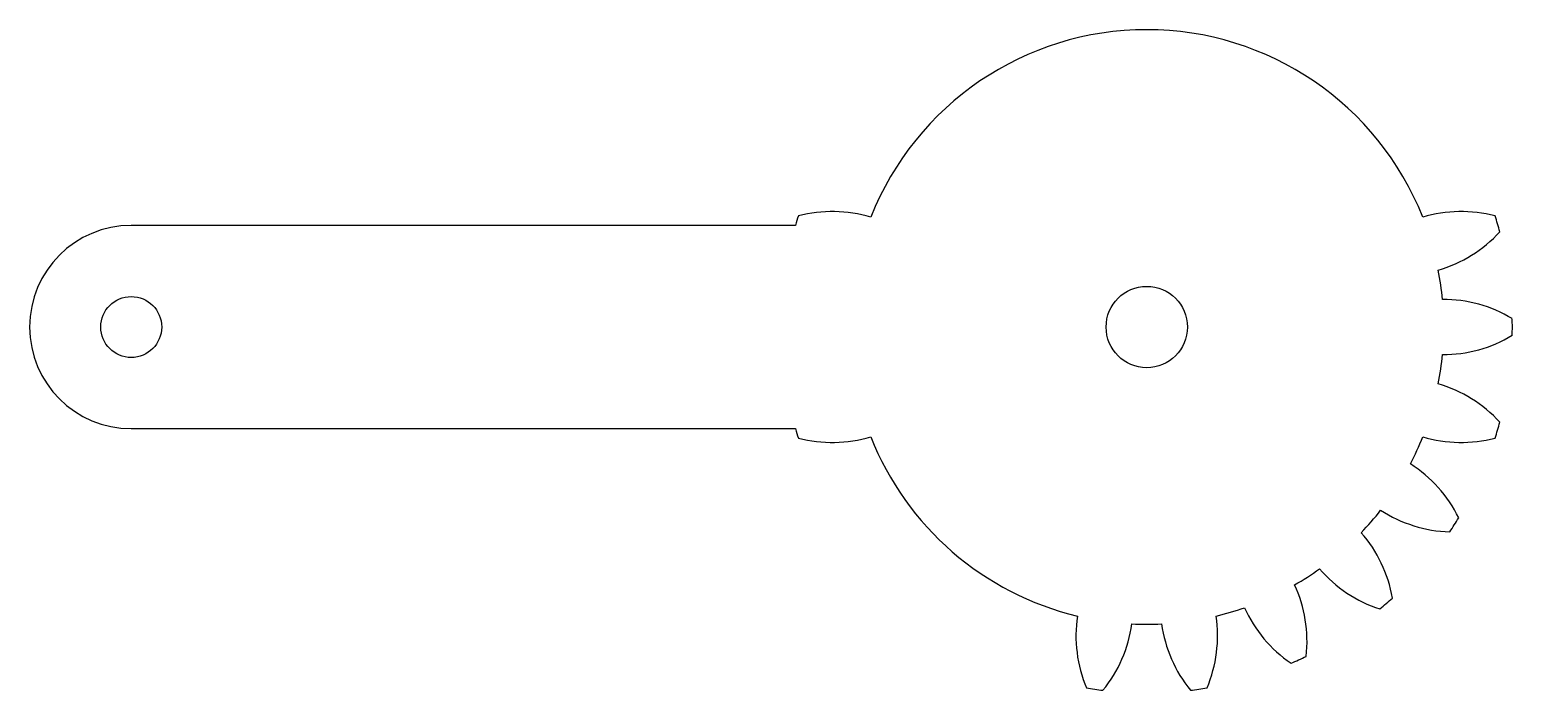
# Model space of a CAD drawing. Header units: millimetres. Extents: x -81 to -8, y 3.8 to 36.3.
import ezdxf

# ---------------------------------------------------------------- set-up
doc = ezdxf.new("R2010")
doc.units = ezdxf.units.MM

msp = doc.modelspace()

# ---------------------------------------------------------------- linework, layer by layer
at = {"color": 7, "linetype": 'Continuous', "lineweight": 25}
for p, q in [((-43.287, 26.646), (-75.995, 26.646)), ((-75.995, 16.646), (-43.287, 16.646))]:
    msp.add_line(p, q, dxfattribs=at)
for centre, radius in [((-25.995, 21.646), 2), ((-75.995, 21.646), 1.5)]:
    msp.add_circle(centre, radius, dxfattribs=at)
for centre, radius, start, end in [((-25.995, 21.646), 14.624, 21.68276, 158.31724), ((-25.995, 21.646), 18, 162.33094, 163.87238), ((-41.473, 20.725), 6.6, 73.37514, 104.68661), ((-10.518, 20.725), 6.6, 75.31339, 106.62486), ((-25.995, 21.646), 18, 15.05821, 17.66906), ((-75.995, 21.646), 5, 90, 270), ((-13.473, 30.789), 6.6, 286.10241, 317.41388), ((-25.995, 21.646), 14.624, 5.31912, 11.04452), ((-11.404, 16.402), 6.6, 58.94975, 90.26122), ((-25.995, 21.646), 18, 358.69457, 1.30543), ((-11.404, 26.891), 6.6, 269.73878, 301.05025), ((-25.995, 21.646), 14.624, 348.95548, 354.68088), ((-13.473, 12.504), 6.6, 42.58612, 73.89759), ((-25.995, 21.646), 18, 342.33094, 344.94179), ((-25.995, 21.646), 18, 196.12762, 197.66906), ((-41.473, 22.567), 6.6, 255.31339, 286.62486), ((-25.995, 21.646), 14.624, 201.68276, 256.49906), ((-25.995, 21.646), 14.624, 332.59185, 338.31724), ((-10.518, 22.567), 6.6, 253.37514, 284.68661), ((-16.556, 9.346), 6.6, 26.22248, 57.53395), ((-25.995, 21.646), 14.624, 316.22821, 321.95361), ((-10.885, 18.17), 6.6, 237.0115, 268.32297), ((-25.995, 21.646), 18, 325.9673, 328.57815), ((-20.403, 7.185), 6.6, 9.85884, 41.17031), ((-25.995, 21.646), 14.624, 299.86457, 305.58997), ((-12.477, 14.053), 6.6, 220.64787, 251.95934), ((-24.704, 6.195), 6.6, 353.49521, 24.80668), ((-25.995, 21.646), 18, 309.60367, 312.21452), ((-22.881, 6.457), 6.6, 171.55696, 202.86843), ((-29.109, 6.457), 6.6, 337.13157, 8.44304), ((-25.995, 21.646), 14.624, 283.50094, 289.22634), ((-15.163, 10.552), 6.6, 204.28423, 235.5957), ((-33.263, 7.95), 6.6, 320.76794, 352.0794), ((-25.995, 21.646), 14.624, 267.1373, 272.8627), ((-18.728, 7.95), 6.6, 187.9206, 219.23206), ((-25.995, 21.646), 18, 293.24003, 295.85088), ((-25.995, 21.646), 18, 260.51276, 263.12361), ((-25.995, 21.646), 18, 276.87639, 279.48724)]:
    msp.add_arc(centre, radius, start, end, dxfattribs=at)

doc.saveas('drawing.dxf')
